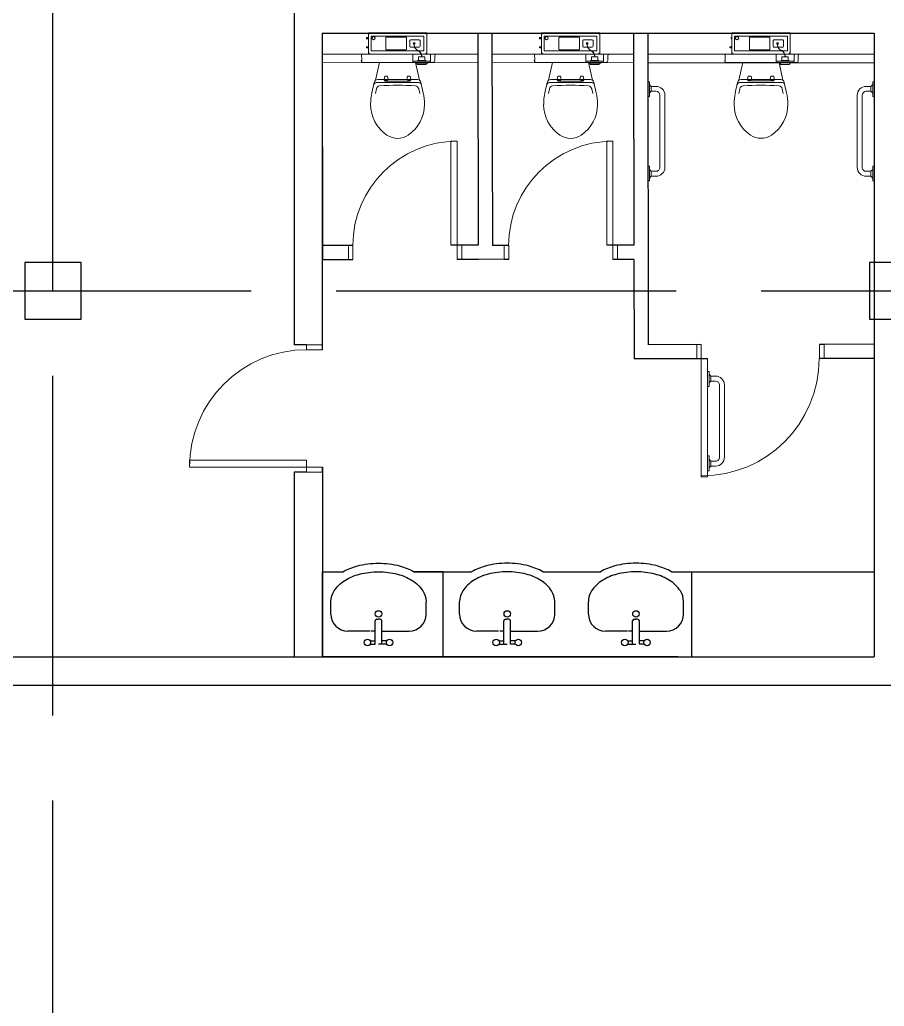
# Model space of a CAD drawing. Header units: millimetres. Extents: x -1544140 to 7445918, y -1294905 to 2019878.
# Drawn here: x 135163 to 141268, y 191454 to 198423 of the extents above; entities that cross this region are included whole.
import ezdxf

# ---------------------------------------------------------------- set-up
doc = ezdxf.new("R2010")
doc.units = ezdxf.units.MM
doc.header["$MEASUREMENT"] = 0
doc.linetypes.add('ACAD_ISO02W100', pattern=[15, 12, -3])
doc.layers.add('JA_Building Outline', color=7, linetype='Continuous', lineweight=5)
doc.layers.add('SANTEH', color=7, linetype='Continuous')

msp = doc.modelspace()

# ---------------------------------------------------------------- linework, layer by layer
at = {"color": 9, "linetype": 'ACAD_ISO02W100', "ltscale": 200, "true_color": 0xc4c4c5}
for p, q in [((135397.9, 184507.1), (135397.7, 265707.1)), ((74398.1, 196507.1), (183397.7, 196507.1))]:
    msp.add_line(p, q, dxfattribs=at)
for p, q in [((137101.6, 198527), (137101.6, 196127.3)), ((137297.7, 198327), (141197.7, 198327)), ((137298.4, 198327), (137298.4, 196127.3)), ((141197.7, 198326.8), (141197.7, 193923.5)), ((137189, 196127.3), (137101.6, 196127.3)), ((137301.6, 195263), (137301.6, 193923.5)), ((137189, 195227), (137101.6, 195227)), ((137101.6, 195227), (137101.6, 193923.5)), ((138151, 194523.5), (138151, 193923.5)), ((125788.2, 193923.5), (141197.7, 193923.5)), ((125347.5, 193723.5), (158257, 193723.5))]:
    msp.add_line(p, q)
at = {"color": 152, "true_color": 0x2776bb}
msp.add_line((137297.7, 198327.1), (137301.6, 196727.1), dxfattribs=at)
at = {"color": 165, "true_color": 0x5e67af}
for p, q in [((137298.4, 198327), (137297.7, 198327)), ((138397.7, 198329.9), (138400.1, 196829.7)), ((138497.6, 198329.8), (138501.3, 196827.3)), ((139497.7, 198329.9), (139500.1, 196829.6)), ((139597.7, 198330), (139601.4, 196127.3)), ((140194.7, 198330), (140600.7, 198330)), ((137516.1, 196827.6), (137301.3, 196827.1)), ((138400.2, 196829.7), (138208.3, 196829.3)), ((138616.1, 196827.6), (138501.3, 196827.3)), ((139500.2, 196829.6), (139308.3, 196829.3)), ((137516.1, 196727.6), (137301.6, 196727.1)), ((138400.3, 196729.8), (138252.1, 196729.4)), ((138616.1, 196730.4), (138401.6, 196729.8)), ((139500.3, 196729.8), (139352.1, 196729.4)), ((139500.2, 196729.8), (139501.4, 196027.1)), ((139975.7, 196127.9), (139601.4, 196127.3)), ((141197.7, 196130), (140811.7, 196129.4)), ((140019.5, 196028), (139501.5, 196027.1)), ((141197.7, 196029.9), (140808.4, 196029.2)), ((138151, 194523.5), (137947.9, 194523.5)), ((139909.4, 193923.5), (139909.4, 194523.5)), ((139909.4, 194523.5), (141197.7, 194523.5))]:
    msp.add_line(p, q, dxfattribs=at)
at = {"color": 18, "true_color": 0x000000}
for p, q in [((137301.6, 196091.3), (137301.6, 196127)), ((137301.6, 195227), (137301.6, 195263))]:
    msp.add_line(p, q, dxfattribs=at)
for points in [[(135197.9, 196307.1), (135597.9, 196307.1), (135597.9, 196707.1), (135197.9, 196707.1)], [(141163.4, 196307.1), (141563.4, 196307.1), (141563.4, 196707.1), (141163.4, 196707.1)]]:
    msp.add_lwpolyline(points, close=True)
at = {"layer": 'JA_Building Outline', "color": 165, "linetype": 'Continuous', "lineweight": 20, "true_color": 0x5e67af}
for p, q in [((137625.4, 198326.8), (137625.4, 198182.8)), ((137628.4, 198329.8), (137871.9, 198329.8)), ((137871.9, 198329.8), (138034.4, 198329.8)), ((138037.4, 198326.8), (138037.4, 198182.8)), ((138847.1, 198326.8), (138847.1, 198182.8)), ((138850.1, 198329.8), (139093.6, 198329.8)), ((139093.6, 198329.8), (139256.1, 198329.8)), ((139259.1, 198326.8), (139259.1, 198182.8)), ((140191.7, 198327), (140191.7, 198183)), ((140194.7, 198330), (140438.2, 198330)), ((140438.2, 198330), (140600.7, 198330)), ((140603.7, 198327), (140603.7, 198183)), ((137645.2, 198205.5), (137645.2, 198304.2)), ((137694.9, 198307.2), (137648.2, 198307.2)), ((137771.9, 198307.2), (137694.9, 198307.2)), ((137749, 198213.5), (137749, 198296.2)), ((137890.8, 198299.2), (137752, 198299.2)), ((137790.9, 198307.2), (137771.9, 198307.2)), ((137943.9, 198307.2), (137790.9, 198307.2)), ((137893.8, 198213.5), (137893.8, 198296.2)), ((137916.9, 198274.8), (137916.9, 198234.8)), ((137943.9, 198280.3), (137922.4, 198280.3)), ((138014.7, 198307.2), (137943.9, 198307.2)), ((137984.4, 198280.3), (137943.9, 198280.3)), ((137989.9, 198274.8), (137989.9, 198234.8)), ((138017.7, 198205.5), (138017.7, 198304.2)), ((138866.9, 198205.4), (138866.9, 198304.1)), ((138916.6, 198307.1), (138869.9, 198307.1)), ((138993.6, 198307.1), (138916.6, 198307.1)), ((138970.8, 198213.4), (138970.8, 198296.1)), ((139112.5, 198299.1), (138973.8, 198299.1)), ((139012.6, 198307.1), (138993.6, 198307.1)), ((139165.6, 198307.1), (139012.6, 198307.1)), ((139115.5, 198213.4), (139115.5, 198296.1)), ((139138.6, 198274.8), (139138.6, 198234.8)), ((139165.6, 198280.3), (139144.1, 198280.3)), ((139236.4, 198307.1), (139165.6, 198307.1)), ((139206.1, 198280.3), (139165.6, 198280.3)), ((139211.7, 198274.8), (139211.7, 198234.8)), ((139239.4, 198205.4), (139239.4, 198304.1)), ((140211.4, 198205.7), (140211.4, 198304.4)), ((140261.2, 198307.4), (140214.4, 198307.4)), ((140338.2, 198307.4), (140261.2, 198307.4)), ((140315.3, 198213.7), (140315.3, 198296.4)), ((140457, 198299.4), (140318.3, 198299.4)), ((140357.2, 198307.4), (140338.2, 198307.4)), ((140510.2, 198307.4), (140357.2, 198307.4)), ((140460, 198213.7), (140460, 198296.4)), ((140483.2, 198275), (140483.2, 198235)), ((140510.2, 198280.5), (140488.7, 198280.5)), ((140580.9, 198307.4), (140510.2, 198307.4)), ((140550.7, 198280.5), (140510.2, 198280.5)), ((140556.2, 198275), (140556.2, 198235)), ((140583.9, 198205.7), (140583.9, 198304.4)), ((137694.9, 198202.5), (137648.2, 198202.5)), ((137871.9, 198202.5), (137694.9, 198202.5)), ((137890.8, 198210.5), (137752, 198210.5)), ((137890.9, 198202.5), (137871.9, 198202.5)), ((137943.9, 198202.5), (137890.9, 198202.5)), ((137943.9, 198229.3), (137922.4, 198229.3)), ((137984.4, 198229.3), (137943.9, 198229.3)), ((138014.7, 198202.5), (137943.9, 198202.5)), ((138916.6, 198202.4), (138869.9, 198202.4)), ((139093.6, 198202.4), (138916.6, 198202.4)), ((139112.5, 198210.4), (138973.8, 198210.4)), ((139112.6, 198202.4), (139093.6, 198202.4)), ((139165.6, 198202.4), (139112.6, 198202.4)), ((139165.6, 198229.3), (139144.1, 198229.3)), ((139206.1, 198229.3), (139165.6, 198229.3)), ((139236.4, 198202.4), (139165.6, 198202.4)), ((140261.2, 198202.7), (140214.4, 198202.7)), ((140438.2, 198202.7), (140261.2, 198202.7)), ((140457, 198210.7), (140318.3, 198210.7)), ((140457.2, 198202.7), (140438.2, 198202.7)), ((140510.2, 198202.7), (140457.2, 198202.7)), ((140510.2, 198229.5), (140488.7, 198229.5)), ((140550.7, 198229.5), (140510.2, 198229.5)), ((140580.9, 198202.7), (140510.2, 198202.7)), ((137790.9, 198179.8), (137628.4, 198179.8)), ((137790.9, 198179.8), (138034.4, 198179.8)), ((137939.3, 198129.8, 0), (137938.9, 198119.8, 0)), ((138001.4, 198129.8, 0), (137939.3, 198129.8, 0)), ((137972.9, 198129.8, 0), (137972.9, 198132.3, 0)), ((137974.9, 198134.3, 0), (137988.4, 198134.3, 0)), ((137979, 198159.5, 0), (137979, 198134.8, 0)), ((137979, 198159.5, 0), (138001.4, 198159.5, 0)), ((137979, 198134.8, 0), (138001.4, 198134.8, 0)), ((138001.4, 198134.3, 0), (137986.5, 198134.3, 0)), ((137999.5, 198161.4, 0), (137999.1, 198160.5, 0)), ((137999.1, 198160.5, 0), (137999.1, 198159.5, 0)), ((137999.9, 198168.2, 0), (137999.5, 198165.9, 0)), ((137999.5, 198165.9, 0), (137999.5, 198161.4, 0)), ((137999.5, 198161.4, 0), (137999.5, 198161.4, 0)), ((138023.8, 198159.5, 0), (138001.4, 198159.5, 0)), ((138001.4, 198134.8, 0), (138023.8, 198134.8, 0)), ((138001.4, 198134.3, 0), (138016.4, 198134.3, 0)), ((138063.6, 198129.8, 0), (138001.4, 198129.8, 0)), ((138002.9, 198168.2, 0), (138003.3, 198165.9, 0)), ((138003.3, 198165.9, 0), (138003.3, 198161.4, 0)), ((138003.3, 198161.4, 0), (138003.4, 198161.4, 0)), ((138003.4, 198161.4, 0), (138003.8, 198160.5, 0)), ((138003.8, 198160.5, 0), (138003.8, 198159.5, 0)), ((138027.9, 198134.3, 0), (138014.4, 198134.3, 0)), ((138023.8, 198159.5, 0), (138023.8, 198134.8, 0)), ((138029.9, 198129.8, 0), (138029.9, 198132.3, 0)), ((138063.6, 198129.8, 0), (138063.9, 198119.8, 0)), ((139012.6, 198179.8), (138850.1, 198179.8)), ((139012.6, 198179.8), (139256.1, 198179.8)), ((139161, 198129.8, 0), (139160.7, 198119.8, 0)), ((139223.2, 198129.8, 0), (139161, 198129.8, 0)), ((139194.7, 198129.8, 0), (139194.7, 198132.3, 0)), ((139196.7, 198134.3, 0), (139210.2, 198134.3, 0)), ((139200.7, 198159.5, 0), (139200.7, 198134.8, 0)), ((139200.7, 198159.5, 0), (139223.2, 198159.5, 0)), ((139200.7, 198134.8, 0), (139223.2, 198134.8, 0)), ((139223.2, 198134.3, 0), (139208.2, 198134.3, 0)), ((139221.2, 198161.3, 0), (139220.8, 198160.4, 0)), ((139220.8, 198160.4, 0), (139220.8, 198159.5, 0)), ((139221.3, 198161.3, 0), (139221.2, 198161.3, 0)), ((139221.7, 198168.1, 0), (139221.3, 198165.8, 0)), ((139221.3, 198165.8, 0), (139221.3, 198161.3, 0)), ((139245.6, 198159.5, 0), (139223.2, 198159.5, 0)), ((139223.2, 198134.8, 0), (139245.6, 198134.8, 0)), ((139223.2, 198134.3, 0), (139238.1, 198134.3, 0)), ((139285.3, 198129.8, 0), (139223.2, 198129.8, 0)), ((139224.6, 198168.1, 0), (139225.1, 198165.8, 0)), ((139225.1, 198165.8, 0), (139225.1, 198161.3, 0)), ((139225.1, 198161.3, 0), (139225.1, 198161.3, 0)), ((139225.1, 198161.3, 0), (139225.5, 198160.4, 0)), ((139225.5, 198160.4, 0), (139225.5, 198159.5, 0)), ((139249.7, 198134.3, 0), (139236.2, 198134.3, 0)), ((139245.6, 198159.5, 0), (139245.6, 198134.8, 0)), ((139251.7, 198129.8, 0), (139251.7, 198132.3, 0)), ((139285.3, 198129.8, 0), (139285.7, 198119.8, 0)), ((140357.2, 198180), (140194.7, 198180)), ((140357.2, 198180), (140600.7, 198180)), ((140505.5, 198130, 0), (140505.2, 198120, 0)), ((140567.7, 198130, 0), (140505.5, 198130, 0)), ((140539.2, 198130, 0), (140539.2, 198132.5, 0)), ((140541.2, 198134.5, 0), (140554.7, 198134.5, 0)), ((140545.3, 198159.7, 0), (140545.3, 198135, 0)), ((140545.3, 198159.7, 0), (140567.7, 198159.7, 0)), ((140545.3, 198135, 0), (140567.7, 198135, 0)), ((140567.7, 198134.5, 0), (140552.7, 198134.5, 0)), ((140565.8, 198161.6, 0), (140565.3, 198160.7, 0)), ((140565.3, 198160.7, 0), (140565.3, 198159.7, 0)), ((140566.2, 198168.4, 0), (140565.8, 198166.1, 0)), ((140565.8, 198166.1, 0), (140565.8, 198161.6, 0)), ((140565.8, 198161.6, 0), (140565.8, 198161.6, 0)), ((140590.1, 198159.7, 0), (140567.7, 198159.7, 0)), ((140567.7, 198135, 0), (140590.1, 198135, 0)), ((140567.7, 198134.5, 0), (140582.7, 198134.5, 0)), ((140629.8, 198130, 0), (140567.7, 198130, 0)), ((140569.2, 198168.4, 0), (140569.6, 198166.1, 0)), ((140569.6, 198166.1, 0), (140569.6, 198161.6, 0)), ((140569.6, 198161.6, 0), (140569.6, 198161.6, 0)), ((140569.6, 198161.6, 0), (140570.1, 198160.7, 0)), ((140570.1, 198160.7, 0), (140570.1, 198159.7, 0)), ((140594.2, 198134.5, 0), (140580.7, 198134.5, 0)), ((140590.1, 198159.7, 0), (140590.1, 198135, 0)), ((140596.2, 198130, 0), (140596.2, 198132.5, 0)), ((140629.8, 198130, 0), (140630.2, 198120, 0))]:
    msp.add_line(p, q, dxfattribs=at)
at = {"layer": 'JA_Building Outline', "color": 165, "lineweight": 20, "true_color": 0x5e67af}
for p, q in [((137611.9, 198294.8), (137611.9, 198290.8)), ((137612.4, 198296.8), (137612.4, 198295.3)), ((137612.4, 198288.8), (137612.4, 198290.3)), ((137616.9, 198294.8), (137616.9, 198290.8)), ((137619.9, 198297.3), (137619.9, 198295.3)), ((137619.9, 198288.3), (137619.9, 198290.3)), ((137624.9, 198299.3), (137624.9, 198292.8)), ((137624.9, 198286.3), (137624.9, 198292.8)), ((138833.6, 198294.8), (138833.6, 198290.8)), ((138834.1, 198296.8), (138834.1, 198295.3)), ((138834.1, 198288.8), (138834.1, 198290.3)), ((138838.6, 198294.8), (138838.6, 198290.8)), ((138841.6, 198297.3), (138841.6, 198295.3)), ((138841.6, 198288.3), (138841.6, 198290.3)), ((138846.6, 198299.3), (138846.6, 198292.8)), ((138846.6, 198286.3), (138846.6, 198292.8)), ((140186.2, 198297.5), (140186.2, 198295.5)), ((140186.2, 198288.5), (140186.2, 198290.5)), ((140191.2, 198299.5), (140191.2, 198293)), ((140191.2, 198286.5), (140191.2, 198293)), ((137611.9, 198229.8), (137611.9, 198225.8)), ((137612.4, 198231.8), (137612.4, 198230.3)), ((137612.4, 198223.8), (137612.4, 198225.3)), ((137616.9, 198229.8), (137616.9, 198225.8)), ((137619.9, 198232.3), (137619.9, 198230.3)), ((137619.9, 198223.3), (137619.9, 198225.3)), ((137624.9, 198234.3), (137624.9, 198227.8)), ((137624.9, 198221.3), (137624.9, 198227.8)), ((138833.6, 198229.8), (138833.6, 198225.8)), ((138834.1, 198231.8), (138834.1, 198230.3)), ((138834.1, 198223.8), (138834.1, 198225.3)), ((138838.6, 198229.8), (138838.6, 198225.8)), ((138841.6, 198232.3), (138841.6, 198230.3)), ((138841.6, 198223.3), (138841.6, 198225.3)), ((138846.6, 198234.3), (138846.6, 198227.8)), ((138846.6, 198221.3), (138846.6, 198227.8)), ((140178.2, 198230.1), (140178.2, 198226.1)), ((140178.7, 198232.1), (140178.7, 198230.6)), ((140178.7, 198224.1), (140178.7, 198225.6)), ((140183.2, 198230.1), (140183.2, 198226.1)), ((140186.2, 198232.6), (140186.2, 198230.6)), ((140186.2, 198223.6), (140186.2, 198225.6)), ((140191.2, 198234.6), (140191.2, 198228.1)), ((140191.2, 198221.6), (140191.2, 198228.1)), ((137298, 198179), (138397.8, 198179.8)), ((137298.2, 198119), (138397.8, 198119.8, 0)), ((137575.2, 198131.6, 0), (137576.1, 198134, 0)), ((137575.7, 198128.6, 0), (137575.2, 198131.6, 0)), ((137578.4, 198124.7, 0), (137575.7, 198128.6, 0)), ((137576.1, 198134, 0), (137577.5, 198135.9, 0)), ((137577.5, 198135.9, 0), (137578.5, 198137.6, 0)), ((137577.6, 198174.4), (137577.9, 198176.1)), ((137578, 198140.8, 0), (137577.6, 198174.4)), ((137577.9, 198176.1), (137579.8, 198177.9)), ((137578.6, 198139.2, 0), (137578, 198140.8, 0)), ((137584.3, 198119.8, 0), (137578.4, 198124.7, 0)), ((137578.5, 198137.6, 0), (137578.6, 198139.2, 0)), ((137579.8, 198177.9), (137583.8, 198179.8)), ((138096.8, 198179.8), (137583.8, 198179.8)), ((138085.7, 198119.8, 0), (137584.3, 198119.8, 0)), ((137703.2, 198119.8, 0), (137675.5, 197994.7, 0)), ((137680.8, 198119.8, 0), (137981.4, 198119.8, 0)), ((137703.2, 198119.8, 0), (137958.9, 198119.8, 0)), ((137986.6, 197994.7, 0), (137958.9, 198119.8, 0)), ((138043.4, 198116.8, 0), (137959.4, 198116.8, 0)), ((137968.9, 198109.8, 0), (137968.9, 198116.8, 0)), ((138033.9, 198109.8, 0), (138033.9, 198116.8, 0)), ((138085.7, 198119.8, 0), (138090.6, 198125.1, 0)), ((138090.6, 198125.1, 0), (138092.8, 198130.1, 0)), ((138092.8, 198130.1, 0), (138093.3, 198134.8, 0)), ((138093.3, 198134.8, 0), (138093.4, 198139.3, 0)), ((138093.4, 198139.3, 0), (138094.2, 198161.9)), ((138094.2, 198161.9), (138096.8, 198179.8)), ((138497.9, 198179.3), (139497.8, 198179.8)), ((138498.1, 198119.3), (139497.8, 198119.8, 0)), ((138796.9, 198131.6, 0), (138797.8, 198134, 0)), ((138797.4, 198128.5, 0), (138796.9, 198131.6, 0)), ((138800.2, 198124.7, 0), (138797.4, 198128.5, 0)), ((138797.8, 198134, 0), (138799.2, 198135.9, 0)), ((138799.2, 198135.9, 0), (138800.3, 198137.6, 0)), ((138799.3, 198174.4), (138799.7, 198176.1)), ((138799.8, 198140.8, 0), (138799.3, 198174.4)), ((138799.7, 198176.1), (138801.5, 198177.8)), ((138800.3, 198139.2, 0), (138799.8, 198140.8, 0)), ((138806.1, 198119.8, 0), (138800.2, 198124.7, 0)), ((138800.3, 198137.6, 0), (138800.3, 198139.2, 0)), ((138801.5, 198177.8), (138805.6, 198179.8)), ((139318.6, 198179.8), (138805.6, 198179.8)), ((139307.5, 198119.8, 0), (138806.1, 198119.8, 0)), ((138925, 198119.8, 0), (138897.2, 197994.6, 0)), ((138902.5, 198119.8, 0), (139203.1, 198119.8, 0)), ((138925, 198119.8, 0), (139180.6, 198119.8, 0)), ((139208.4, 197994.6, 0), (139180.6, 198119.8, 0)), ((139265.2, 198116.8, 0), (139181.2, 198116.8, 0)), ((139190.7, 198109.8, 0), (139190.7, 198116.8, 0)), ((139255.7, 198109.8, 0), (139255.7, 198116.8, 0)), ((139307.5, 198119.8, 0), (139312.4, 198125.1, 0)), ((139312.4, 198125.1, 0), (139314.5, 198130, 0)), ((139314.5, 198130, 0), (139315, 198134.7, 0)), ((139315, 198134.7, 0), (139315.1, 198139.2, 0)), ((139315.1, 198139.2, 0), (139315.9, 198161.9)), ((139315.9, 198161.9), (139318.6, 198179.8)), ((139598, 198179.6), (141197.7, 198180)), ((139598.2, 198117.1), (141197.7, 198117.1)), ((140141.5, 198131.8, 0), (140142.4, 198134.2, 0)), ((140141.9, 198128.8, 0), (140141.5, 198131.8, 0)), ((140144.7, 198124.9, 0), (140141.9, 198128.8, 0)), ((140142.4, 198134.2, 0), (140143.8, 198136.1, 0)), ((140143.8, 198174.6), (140144.2, 198176.3)), ((140144.3, 198141, 0), (140143.8, 198174.6)), ((140143.8, 198136.1, 0), (140144.8, 198137.8, 0)), ((140144.2, 198176.3), (140146.1, 198178.1)), ((140144.8, 198139.4, 0), (140144.3, 198141, 0)), ((140150.6, 198120, 0), (140144.7, 198124.9, 0)), ((140144.8, 198137.8, 0), (140144.8, 198139.4, 0)), ((140146.1, 198178.1), (140150.1, 198180)), ((140663.1, 198180), (140150.1, 198180)), ((140652, 198120, 0), (140150.6, 198120, 0)), ((140269.5, 198120, 0), (140241.8, 197994.9, 0)), ((140247, 198120, 0), (140547.6, 198120, 0)), ((140269.5, 198120, 0), (140525.2, 198120, 0)), ((140552.9, 197994.9, 0), (140525.2, 198120, 0)), ((140609.7, 198117, 0), (140525.7, 198117, 0)), ((140535.2, 198110, 0), (140535.2, 198117, 0)), ((140600.2, 198110, 0), (140600.2, 198117, 0)), ((140652, 198120, 0), (140656.9, 198125.3, 0)), ((140656.9, 198125.3, 0), (140659, 198130.3, 0)), ((140659, 198130.3, 0), (140659.6, 198135, 0)), ((140659.6, 198135, 0), (140659.7, 198139.5, 0)), ((140659.7, 198139.5, 0), (140660.5, 198162.1)), ((140660.5, 198162.1), (140663.1, 198180)), ((138030.9, 198106.8, 0), (137971.9, 198106.8, 0)), ((139252.7, 198106.8, 0), (139193.7, 198106.8, 0)), ((140597.2, 198107, 0), (140538.2, 198107, 0)), ((137666.3, 197980.2, 0), (137650.1, 197907.1, 0)), ((137686.3, 197979.8, 0), (137975.9, 197979.8, 0)), ((137690.7, 197999.8, 0), (137734.1, 197999.8, 0)), ((137734.1, 197999.8, 0), (137928.1, 197999.8, 0)), ((137741.1, 198024.8, 0), (137736.6, 197999.8, 0)), ((137761.1, 198024.8, 0), (137741.1, 198024.8, 0)), ((137743.1, 197999.8, 0), (137743.1, 197993.8, 0)), ((137743.1, 197993.8, 0), (137759.1, 197993.8, 0)), ((137744.1, 197989.8, 0), (137918.1, 197989.8, 0)), ((137759.1, 197993.8, 0), (137759.1, 197999.8, 0)), ((137765.5, 197999.8, 0), (137761.1, 198024.8, 0)), ((137896.6, 197999.8, 0), (137901.1, 198024.8, 0)), ((137901.1, 198024.8, 0), (137921.1, 198024.8, 0)), ((137903.1, 197993.8, 0), (137903.1, 197999.8, 0)), ((137919.1, 197993.8, 0), (137903.1, 197993.8, 0)), ((137919.1, 197999.8, 0), (137919.1, 197993.8, 0)), ((137921.1, 198024.8, 0), (137925.5, 197999.8, 0)), ((137928.1, 197999.8, 0), (137971.4, 197999.8, 0)), ((138012, 197907.1, 0), (137995.8, 197980.2, 0)), ((138888, 197980.2, 0), (138871.8, 197907, 0)), ((138908, 197979.8, 0), (139197.6, 197979.8, 0)), ((138912.4, 197999.8, 0), (138955.8, 197999.8, 0)), ((138955.8, 197999.8, 0), (139149.8, 197999.8, 0)), ((138962.8, 198024.8, 0), (138958.4, 197999.8, 0)), ((138982.8, 198024.8, 0), (138962.8, 198024.8, 0)), ((138964.8, 197999.8, 0), (138964.8, 197993.8, 0)), ((138964.8, 197993.8, 0), (138980.8, 197993.8, 0)), ((138965.8, 197989.8, 0), (139139.8, 197989.8, 0)), ((138980.8, 197993.8, 0), (138980.8, 197999.8, 0)), ((138987.2, 197999.8, 0), (138982.8, 198024.8, 0)), ((139118.4, 197999.8, 0), (139122.8, 198024.8, 0)), ((139122.8, 198024.8, 0), (139142.8, 198024.8, 0)), ((139124.8, 197993.8, 0), (139124.8, 197999.8, 0)), ((139140.8, 197993.8, 0), (139124.8, 197993.8, 0)), ((139140.8, 197999.8, 0), (139140.8, 197993.8, 0)), ((139142.8, 198024.8, 0), (139147.2, 197999.8, 0)), ((139149.8, 197999.8, 0), (139193.2, 197999.8, 0)), ((139233.8, 197907, 0), (139217.6, 197980.2, 0)), ((140232.6, 197980.4, 0), (140216.3, 197907.3, 0)), ((140252.5, 197980, 0), (140542.1, 197980, 0)), ((140257, 198000, 0), (140300.3, 198000, 0)), ((140300.3, 198000, 0), (140494.3, 198000, 0)), ((140307.3, 198025, 0), (140302.9, 198000, 0)), ((140327.3, 198025, 0), (140307.3, 198025, 0)), ((140309.3, 198000, 0), (140309.3, 197994, 0)), ((140309.3, 197994, 0), (140325.3, 197994, 0)), ((140310.3, 197990, 0), (140484.3, 197990, 0)), ((140325.3, 197994, 0), (140325.3, 198000, 0)), ((140331.7, 198000, 0), (140327.3, 198025, 0)), ((140462.9, 198000, 0), (140467.3, 198025, 0)), ((140467.3, 198025, 0), (140487.3, 198025, 0)), ((140469.3, 197994, 0), (140469.3, 198000, 0)), ((140485.3, 197994, 0), (140469.3, 197994, 0)), ((140485.3, 198000, 0), (140485.3, 197994, 0)), ((140487.3, 198025, 0), (140491.7, 198000, 0)), ((140494.3, 198000, 0), (140537.7, 198000, 0)), ((140578.3, 197907.3, 0), (140562.1, 197980.4, 0)), ((137674.6, 197902.4, 0), (137681.9, 197935.2, 0)), ((137980.2, 197935.2, 0), (137987.5, 197902.4, 0)), ((138896.4, 197902.3, 0), (138903.7, 197935.2, 0)), ((139201.9, 197935.2, 0), (139209.2, 197902.3, 0)), ((140240.9, 197902.6, 0), (140248.2, 197935.4, 0)), ((140546.5, 197935.4, 0), (140553.8, 197902.6, 0))]:
    msp.add_line(p, q, dxfattribs=at)
at = {"layer": 'JA_Building Outline', "color": 165, "lineweight": 20, "ltscale": 2, "true_color": 0x5e67af}
for p, q in [((137612.4, 198296.8), (137619.9, 198296.8)), ((137612.4, 198295.3), (137623.9, 198295.3)), ((137612.4, 198290.3), (137623.9, 198290.3)), ((137612.4, 198290.3), (137616.4, 198290.3)), ((137612.4, 198288.8), (137619.9, 198288.8)), ((137624.9, 198299.3), (137619.9, 198297.3)), ((137624.9, 198286.3), (137619.9, 198288.3)), ((137624.9, 198299.3), (137625.4, 198299.3)), ((137624.9, 198286.3), (137625.4, 198286.3)), ((138834.1, 198296.8), (138841.6, 198296.8)), ((138834.1, 198295.3), (138845.6, 198295.3)), ((138834.1, 198290.3), (138845.6, 198290.3)), ((138834.1, 198290.3), (138838.1, 198290.3)), ((138834.1, 198288.8), (138841.6, 198288.8)), ((138846.6, 198299.3), (138841.6, 198297.3)), ((138846.6, 198286.3), (138841.6, 198288.3)), ((138846.6, 198299.3), (138847.1, 198299.3)), ((138846.6, 198286.3), (138847.1, 198286.3)), ((140191.2, 198299.5), (140186.2, 198297.5)), ((140191.2, 198286.5), (140186.2, 198288.5)), ((140191.2, 198299.5), (140191.7, 198299.5)), ((140191.2, 198286.5), (140191.7, 198286.5)), ((137612.4, 198231.8), (137619.9, 198231.8)), ((137612.4, 198230.3), (137623.9, 198230.3)), ((137612.4, 198225.3), (137623.9, 198225.3)), ((137612.4, 198225.3), (137616.4, 198225.3)), ((137612.4, 198223.8), (137619.9, 198223.8)), ((137624.9, 198234.3), (137619.9, 198232.3)), ((137624.9, 198221.3), (137619.9, 198223.3)), ((137624.9, 198234.3), (137625.4, 198234.3)), ((137624.9, 198221.3), (137625.4, 198221.3)), ((138834.1, 198231.8), (138841.6, 198231.8)), ((138834.1, 198230.3), (138845.6, 198230.3)), ((138834.1, 198225.3), (138845.6, 198225.3)), ((138834.1, 198225.3), (138838.1, 198225.3)), ((138834.1, 198223.8), (138841.6, 198223.8)), ((138846.6, 198234.3), (138841.6, 198232.3)), ((138846.6, 198221.3), (138841.6, 198223.3)), ((138846.6, 198234.3), (138847.1, 198234.3)), ((138846.6, 198221.3), (138847.1, 198221.3)), ((140178.7, 198232.1), (140186.2, 198232.1)), ((140178.7, 198230.6), (140190.2, 198230.6)), ((140178.7, 198225.6), (140190.2, 198225.6)), ((140178.7, 198225.6), (140182.7, 198225.6)), ((140178.7, 198224.1), (140186.2, 198224.1)), ((140191.2, 198234.6), (140186.2, 198232.6)), ((140191.2, 198221.6), (140186.2, 198223.6)), ((140191.2, 198234.6), (140191.7, 198234.6)), ((140191.2, 198221.6), (140191.7, 198221.6)), ((137938.4, 198179.8), (137938.4, 198119.8)), ((138002.9, 198168.2, 0), (137999.9, 198168.2, 0)), ((138064.4, 198179.8), (138064.4, 198119.8)), ((139160.1, 198179.8), (139160.1, 198119.8)), ((139224.6, 198168.1, 0), (139221.7, 198168.1, 0)), ((139286.2, 198179.8), (139286.2, 198119.8)), ((140504.7, 198180), (140504.7, 198120)), ((140569.2, 198168.4, 0), (140566.2, 198168.4, 0)), ((140630.7, 198180), (140630.7, 198120))]:
    msp.add_line(p, q, dxfattribs=at)
at = {"layer": 'JA_Building Outline', "color": 165, "lineweight": 0, "true_color": 0x5e67af}
for p, q in [((137484.1, 196729.5), (137484.1, 196829.5)), ((137484.1, 196829.5), (137516.1, 196829.5)), ((137516.1, 196829.5), (137516.1, 196729.5)), ((138252.1, 196729.5), (138252.1, 196829.5)), ((138252.1, 196829.5), (138284.1, 196829.5)), ((138284.1, 196829.5), (138284.1, 196729.5)), ((138584.1, 196729.4), (138584.1, 196829.4)), ((138584.1, 196829.4), (138616.1, 196829.4)), ((138616.1, 196829.4), (138616.1, 196729.4)), ((139352.1, 196729.4), (139352.1, 196829.4)), ((139352.1, 196829.4), (139384.1, 196829.4)), ((139384.1, 196829.4), (139384.1, 196729.4)), ((137516.1, 196729.5), (137484.1, 196729.5)), ((138284.1, 196729.5), (138252.1, 196729.5)), ((138616.1, 196729.4), (138584.1, 196729.4)), ((139384.1, 196729.4), (139352.1, 196729.4)), ((139943.7, 196129.4), (139975.7, 196129.4)), ((139943.7, 196029.4), (139943.7, 196129.4)), ((139975.7, 196129.4), (139975.7, 196029.4)), ((140811.7, 196129.4), (140843.7, 196129.4)), ((140811.7, 196029.4), (140811.7, 196129.4)), ((140843.7, 196129.4), (140843.7, 196029.4)), ((139975.7, 196029.4), (139943.7, 196029.4)), ((140843.7, 196029.4), (140811.7, 196029.4))]:
    msp.add_line(p, q, dxfattribs=at)
at = {"layer": 'JA_Building Outline', "color": 165, "lineweight": 5, "true_color": 0x5e67af}
for p, q in [((137516.1, 196829.5), (137516.1, 196729.5)), ((138252.1, 196829.5), (138252.1, 196729.5)), ((138616.1, 196829.4), (138616.1, 196729.4)), ((139352.1, 196829.4), (139352.1, 196729.4)), ((139975.7, 196029.4), (139975.7, 196129.4)), ((140811.7, 196029.4), (140811.7, 196129.4))]:
    msp.add_line(p, q, dxfattribs=at)
at = {"layer": 'JA_Building Outline', "color": 18, "lineweight": 0, "true_color": 0x000000}
for p, q in [((137301.6, 196127.3), (137189, 196127.3)), ((137189, 196127.3), (137189, 196091.3)), ((137189, 196091.3), (137301.6, 196091.3)), ((137301.6, 196091.3), (137301.6, 196127.3)), ((137301.6, 195263), (137189, 195263)), ((137189, 195263), (137189, 195227)), ((137301.6, 195227), (137301.6, 195263)), ((137189, 195227), (137301.6, 195227))]:
    msp.add_line(p, q, dxfattribs=at)
at = {"layer": 'JA_Building Outline', "color": 18, "lineweight": 5, "true_color": 0x000000}
for p, q in [((137189, 196091.3), (137301.6, 196091.3)), ((137189, 195263), (137301.6, 195263))]:
    msp.add_line(p, q, dxfattribs=at)
at = {"layer": 'JA_Building Outline', "color": 165, "linetype": 'Continuous', "lineweight": 20, "true_color": 0x5e67af}
for points in [[(139598.5, 197879.7), (139609.7, 197879.7), (139609.7, 197984.7), (139598.5, 197984.7), (139598.5, 197879.7)], [(141197.7, 197879.7), (141186.5, 197879.7), (141186.5, 197984.7), (141197.7, 197984.7), (141197.7, 197879.7)], [(139609.7, 197965.2), (139622.9, 197952), (139622.9, 197917), (139609.7, 197903.8)], [(141186.5, 197965.2), (141173.3, 197952), (141173.3, 197917), (141186.5, 197903.8)], [(139598.5, 197389.3), (139609.7, 197389.3), (139609.7, 197284.3), (139598.5, 197284.3), (139598.5, 197389.3)], [(139609.7, 197303.8), (139622.9, 197317), (139622.9, 197352), (139609.7, 197365.2)], [(141186.5, 197303.8), (141173.3, 197317), (141173.3, 197352), (141186.5, 197365.2)], [(141197.7, 197389.3), (141186.5, 197389.3), (141186.5, 197284.3), (141197.7, 197284.3), (141197.7, 197389.3)]]:
    msp.add_lwpolyline(points, dxfattribs=at)
at = {"layer": 'JA_Building Outline', "color": 165, "lineweight": 20, "true_color": 0x5e67af}
for points in [[(139718.6, 197379.5), (139718.6, 197889.5, 0.414214), (139656.1, 197952), (139622.9, 197952), (139622.9, 197917), (139656.1, 197917, -0.414213), (139683.6, 197889.5), (139683.6, 197379.5, -0.414215), (139656.1, 197352), (139622.9, 197352), (139622.9, 197317), (139656.1, 197317, 0.414213)], [(141077.6, 197379.5), (141077.6, 197889.5, -0.414214), (141140.1, 197952), (141173.3, 197952), (141173.3, 197917), (141140.1, 197917, 0.414213), (141112.6, 197889.5), (141112.6, 197379.5, 0.414215), (141140.1, 197352), (141173.3, 197352), (141173.3, 197317), (141140.1, 197317, -0.414213)]]:
    msp.add_lwpolyline(points, format="xyb", close=True, dxfattribs=at)
at = {"layer": 'JA_Building Outline', "color": 165, "lineweight": 5, "true_color": 0x5e67af}
for points in [[(138252.1, 196829.5), (138252.1, 197565.5), (138208.3, 197565.5), (138208.3, 196829.5)], [(139352.1, 196829.4), (139352.1, 197565.4), (139308.3, 197565.4), (139308.3, 196829.4)], [(139975.7, 196029.4), (139975.7, 195193.4), (140019.5, 195193.4), (140019.5, 196029.4)]]:
    msp.add_lwpolyline(points, close=True, dxfattribs=at)
at = {"layer": 'JA_Building Outline', "color": 165, "linetype": 'Continuous', "lineweight": 5, "true_color": 0x5e67af}
for points in [[(140019.5, 195832.7), (140030.7, 195832.7), (140030.7, 195937.7), (140019.5, 195937.7), (140019.5, 195832.7)], [(140030.7, 195918.2), (140043.9, 195905), (140043.9, 195870), (140030.7, 195856.8)], [(140019.5, 195342.2), (140030.7, 195342.2), (140030.7, 195237.2), (140019.5, 195237.2), (140019.5, 195342.2)], [(140030.7, 195256.8), (140043.9, 195270), (140043.9, 195305), (140030.7, 195318.2)]]:
    msp.add_lwpolyline(points, dxfattribs=at)
at = {"layer": 'JA_Building Outline', "color": 165, "lineweight": 5, "true_color": 0x5e67af}
msp.add_lwpolyline([(140139.5, 195332.5), (140139.5, 195842.5, 0.414214), (140077, 195905), (140043.9, 195905), (140043.9, 195870), (140077, 195870, -0.414213), (140104.5, 195842.5), (140104.5, 195332.5, -0.414215), (140077, 195305), (140043.9, 195305), (140043.9, 195270), (140077, 195270, 0.414213)], format="xyb", close=True, dxfattribs=at)
at = {"layer": 'JA_Building Outline', "color": 18, "lineweight": 5, "true_color": 0x000000}
msp.add_lwpolyline([(137189, 195263), (136360.8, 195263), (136360.8, 195312.2), (137189, 195312.2)], close=True, dxfattribs=at)
at = {"layer": 'JA_Building Outline', "color": 165, "linetype": 'Continuous', "lineweight": 20, "true_color": 0x5e67af}
for centre, radius in [((137629.4, 198325.8), 2.5), ((138033.4, 198325.8), 2.5), ((138851.1, 198325.8), 2.5), ((139255.1, 198325.8), 2.5), ((140195.7, 198326), 2.5), ((140599.7, 198326), 2.5), ((137661.9, 198292.8), 12), ((137948.2, 198254.8), 6), ((137948.2, 198254.8), 4.8), ((138883.7, 198292.8), 12), ((139170, 198254.8), 6), ((139170, 198254.8), 4.8), ((140228.2, 198293), 12), ((140514.5, 198255), 6), ((140514.5, 198255), 4.8), ((137629.4, 198183.8), 2.5), ((138033.4, 198183.8), 2.5), ((138851.1, 198183.8), 2.5), ((139255.1, 198183.8), 2.5), ((140195.7, 198184), 2.5), ((140599.7, 198184), 2.5)]:
    msp.add_circle(centre, radius, dxfattribs=at)
at = {"layer": 'JA_Building Outline', "color": 165, "lineweight": 20, "ltscale": 2, "true_color": 0x5e67af}
for centre in [(137661.9, 198292.8), (138883.7, 198292.8), (140228.2, 198293)]:
    msp.add_circle(centre, 10.5, dxfattribs=at)
at = {"layer": 'JA_Building Outline', "color": 165, "linetype": 'Continuous', "lineweight": 20, "true_color": 0x5e67af}
for centre, radius, start, end in [((137628.4, 198326.8), 3, 90, 180), ((138034.4, 198326.8), 3, 0, 90), ((138850.1, 198326.8), 3, 90, 180), ((139256.1, 198326.8), 3, 0, 90), ((140194.7, 198327), 3, 90, 180), ((140600.7, 198327), 3, 0, 90), ((137648.2, 198304.2), 3, 90, 180), ((137752, 198296.2), 3, 90, 180), ((137890.8, 198296.2), 3, 0, 90), ((137922.4, 198274.8), 5.52, 90, 180), ((137984.4, 198274.8), 5.52, 0, 90), ((138014.7, 198304.2), 3, 0, 90), ((138869.9, 198304.1), 3, 90, 180), ((138973.8, 198296.1), 3, 90, 180), ((139112.5, 198296.1), 3, 0, 90), ((139144.1, 198274.8), 5.52, 90, 180), ((139206.1, 198274.8), 5.52, 0, 90), ((139236.4, 198304.1), 3, 0, 90), ((140214.4, 198304.4), 3, 90, 180), ((140318.3, 198296.4), 3, 90, 180), ((140457, 198296.4), 3, 0, 90), ((140488.7, 198275), 5.52, 90, 180), ((140550.7, 198275), 5.52, 0, 90), ((140580.9, 198304.4), 3, 0, 90), ((137628.4, 198182.8), 3, 180, 270), ((137648.2, 198205.5), 3, 180, 270), ((137752, 198213.5), 3, 180, 270), ((137890.8, 198213.5), 3, 270, 0), ((137922.4, 198234.8), 5.52, 180, 270), ((137984.4, 198234.8), 5.52, 270, 0), ((138014.7, 198205.5), 3, 270, 0), ((138034.4, 198182.8), 3, 270, 0), ((138850.1, 198182.8), 3, 180, 270), ((138869.9, 198205.4), 3, 180, 270), ((138973.8, 198213.4), 3, 180, 270), ((139112.5, 198213.4), 3, 270, 0), ((139144.1, 198234.8), 5.52, 180, 270), ((139206.1, 198234.8), 5.52, 270, 0), ((139236.4, 198205.4), 3, 270, 0), ((139256.1, 198182.8), 3, 270, 0), ((140194.7, 198183), 3, 180, 270), ((140214.4, 198205.7), 3, 180, 270), ((140318.3, 198213.7), 3, 180, 270), ((140457, 198213.7), 3, 270, 0), ((140488.7, 198235), 5.52, 180, 270), ((140550.7, 198235), 5.52, 270, 0), ((140580.9, 198205.7), 3, 270, 0), ((140600.7, 198183), 3, 270, 0), ((137974.9, 198132.3, 0), 2, 90.00271, 179.99729), ((137986.5, 198136.3, 0), 2, 228.58962, 270.00201), ((138016.4, 198136.3, 0), 2, 270.00133, 311.40912), ((138027.9, 198132.3, 0), 2, 0.00133, 89.99867), ((139196.7, 198132.3, 0), 2, 90.00271, 179.99729), ((139208.2, 198136.3, 0), 2, 228.58962, 270.00201), ((139238.1, 198136.3, 0), 2, 270.00133, 311.40912), ((139249.7, 198132.3, 0), 2, 0.00133, 89.99867), ((140541.2, 198132.5, 0), 2, 90.00271, 179.99729), ((140552.7, 198136.5, 0), 2, 228.58962, 270.00201), ((140582.7, 198136.5, 0), 2, 270.00133, 311.40912), ((140594.2, 198132.5, 0), 2, 0.00133, 89.99867)]:
    msp.add_arc(centre, radius, start, end, dxfattribs=at)
at = {"layer": 'JA_Building Outline', "color": 165, "lineweight": 20, "true_color": 0x5e67af}
for centre, radius, start, end in [((137612.4, 198294.8), 0.5, 90, 180), ((137612.4, 198290.8), 0.5, 180, 270), ((137616.4, 198294.8), 0.5, 0, 90), ((138834.1, 198294.8), 0.5, 90, 180), ((138834.1, 198290.8), 0.5, 180, 270), ((138838.1, 198294.8), 0.5, 0, 90), ((137612.4, 198229.8), 0.5, 90, 180), ((137612.4, 198225.8), 0.5, 180, 270), ((137616.4, 198229.8), 0.5, 0, 90), ((138834.1, 198229.8), 0.5, 90, 180), ((138834.1, 198225.8), 0.5, 180, 270), ((138838.1, 198229.8), 0.5, 0, 90), ((140178.7, 198230.1), 0.5, 90, 180), ((140178.7, 198226.1), 0.5, 180, 270), ((140182.7, 198230.1), 0.5, 0, 90), ((137959.4, 198119.8, 0), 3, 180, 270), ((138043.4, 198119.8, 0), 3, 270, 0), ((139181.2, 198119.8, 0), 3, 180, 270), ((139265.2, 198119.8, 0), 3, 270, 0), ((140525.7, 198120, 0), 3, 180, 270), ((140609.7, 198120, 0), 3, 270, 0), ((137971.9, 198109.8, 0), 3, 180, 270), ((138030.9, 198109.8, 0), 3, 270, 0), ((139193.7, 198109.8, 0), 3, 180, 270), ((139252.7, 198109.8, 0), 3, 270, 0), ((140538.2, 198110, 0), 3, 180, 270), ((140597.2, 198110, 0), 3, 270, 0), ((137686.3, 197954.8, 0), 25, 89.999, 154.512), ((137690.7, 197974.8, 0), 25, 127.432, 167.503), ((137690.7, 197974.8, 0), 25, 89.998, 127.427), ((137734.1, 197994.8, 0), 5, 0, 90), ((137744.1, 197994.8, 0), 5, 179.999, 270), ((137918.1, 197994.8, 0), 5, 270, 0.001), ((137928.1, 197994.8, 0), 5, 90, 180), ((137971.4, 197974.8, 0), 25, 52.573, 90.002), ((137975.9, 197954.8, 0), 25, 25.488, 90), ((137971.4, 197974.8, 0), 25, 12.497, 52.568), ((138908, 197954.8, 0), 25, 89.999, 154.512), ((138912.4, 197974.8, 0), 25, 127.432, 167.503), ((138912.4, 197974.8, 0), 25, 89.998, 127.427), ((138955.8, 197994.8, 0), 5, 0, 90), ((138965.8, 197994.8, 0), 5, 179.999, 270), ((139139.8, 197994.8, 0), 5, 270, 0.001), ((139149.8, 197994.8, 0), 5, 90, 180), ((139193.2, 197974.8, 0), 25, 52.573, 90.002), ((139197.6, 197954.8, 0), 25, 25.488, 90), ((139193.2, 197974.8, 0), 25, 12.497, 52.568), ((140252.5, 197955, 0), 25, 89.999, 154.512), ((140257, 197975, 0), 25, 127.432, 167.503), ((140257, 197975, 0), 25, 89.998, 127.427), ((140300.3, 197995, 0), 5, 0, 90), ((140310.3, 197995, 0), 5, 179.999, 270), ((140484.3, 197995, 0), 5, 270, 0.001), ((140494.3, 197995, 0), 5, 90, 180), ((140537.7, 197975, 0), 25, 52.573, 90.002), ((140542.1, 197955, 0), 25, 25.488, 90), ((140537.7, 197975, 0), 25, 12.497, 52.568), ((138021.2, 197824.8, 0), 380.1, 167.5, 179.996), ((137706.3, 197929.8, 0), 25, 94.592, 167.5), ((137831.1, 196376.7, 0), 1583.2, 85.408, 94.592), ((137955.8, 197929.8, 0), 25, 12.5, 85.408), ((137640.9, 197824.8, 0), 380.1, 0.004, 12.5), ((139243, 197824.8, 0), 380.1, 167.5, 179.996), ((138928.1, 197929.8, 0), 25, 94.592, 167.5), ((139052.8, 196376.6, 0), 1583.2, 85.408, 94.592), ((139177.5, 197929.8, 0), 25, 12.5, 85.408), ((138862.7, 197824.8, 0), 380.1, 0.004, 12.5), ((140587.5, 197825, 0), 380.1, 167.5, 179.996), ((140272.6, 197930, 0), 25, 94.592, 167.5), ((140397.3, 196376.9, 0), 1583.2, 85.408, 94.592), ((140522.1, 197930, 0), 25, 12.5, 85.408), ((140207.2, 197825, 0), 380.1, 0.004, 12.5), ((137903.2, 197824.8, 0), 262.2, 180, 235.855), ((137758.9, 197824.8, 0), 262.2, 304.145, 0), ((139125, 197824.8, 0), 262.2, 180, 235.855), ((138980.7, 197824.8, 0), 262.2, 304.145, 0), ((140469.5, 197825, 0), 262.2, 180, 235.855), ((140325.2, 197825, 0), 262.2, 304.145, 0), ((137831.1, 197718.4, 0), 133.6, 235.855, 304.145), ((139052.8, 197718.4, 0), 133.6, 235.855, 304.145), ((140397.3, 197718.6, 0), 133.6, 235.855, 304.145)]:
    msp.add_arc(centre, radius, start, end, dxfattribs=at)
at = {"layer": 'JA_Building Outline', "color": 165, "lineweight": 20, "ltscale": 2, "true_color": 0x5e67af}
for centre, radius, start, end in [((137616.4, 198290.8), 0.5, 270, 0), ((137994, 198247.6), 46.4, 170.49418, 233.91693), ((137994.1, 198247.7), 45.8, 170.52688, 233.95054), ((138838.1, 198290.8), 0.5, 270, 0), ((139215.8, 198247.6), 46.4, 170.49418, 233.91693), ((139215.9, 198247.7), 45.8, 170.52688, 233.95054), ((140560.3, 198247.8), 46.4, 170.49418, 233.91693), ((140560.4, 198247.9), 45.8, 170.52688, 233.95054), ((137616.4, 198225.8), 0.5, 270, 0), ((137947, 198159.1), 54.7, 9.57627, 68.83493), ((137947.3, 198159.1), 55.4, 9.63312, 68.97294), ((138838.1, 198225.8), 0.5, 270, 0), ((139168.7, 198159), 54.7, 9.57627, 68.83493), ((139169.1, 198159), 55.4, 9.63312, 68.97294), ((140182.7, 198226.1), 0.5, 270, 0), ((140513.2, 198159.3), 54.7, 9.57627, 68.83493), ((140513.6, 198159.3), 55.4, 9.63312, 68.97294)]:
    msp.add_arc(centre, radius, start, end, dxfattribs=at)
at = {"layer": 'JA_Building Outline', "color": 165, "lineweight": 5, "true_color": 0x5e67af}
for centre, radius, start, end in [((138252.6, 196827.6), 737.1, 90, 180), ((139352.6, 196827.6), 737.1, 90, 180), ((139979.1, 196029.4), 829.2, 270, 0)]:
    msp.add_arc(centre, radius, start, end, dxfattribs=at)
at = {"layer": 'JA_Building Outline', "color": 18, "lineweight": 5, "true_color": 0x000000}
msp.add_arc((137191.1, 195262.4), 829.5, 90, 180, dxfattribs=at)
at = {"layer": 'SANTEH', "color": 152, "true_color": 0x2776bb}
for p, q in [((137301.6, 193923.5), (137301.6, 194523.5)), ((139809.4, 193923.5), (137301.6, 193923.5))]:
    msp.add_line(p, q, dxfattribs=at)
at = {"layer": 'SANTEH', "color": 165, "true_color": 0x5e67af}
for p, q in [((137301.6, 194523.5), (137445, 194523.5)), ((137947.9, 194523.5), (138354.1, 194523.5)), ((138856.9, 194523.5), (139263.1, 194523.5)), ((139765.9, 194523.5), (139909.4, 194523.5)), ((137360.4, 194223.5), (137360.4, 194313.5)), ((138032.4, 194223.5), (138032.4, 194313.5)), ((138269.5, 194223.5), (138269.5, 194313.5)), ((138941.5, 194223.5), (138941.5, 194313.5)), ((139178.5, 194223.5), (139178.5, 194313.5)), ((139850.5, 194223.5), (139850.5, 194313.5)), ((137672.4, 194011.4), (137672.4, 194175.8)), ((137684.4, 194187.8), (137696.4, 194187.8)), ((137708.4, 194187.8), (137696.4, 194187.8)), ((137720.4, 194011.4), (137720.4, 194175.8)), ((138581.5, 194011.4), (138581.5, 194175.8)), ((138593.5, 194187.8), (138605.5, 194187.8)), ((138617.5, 194187.8), (138605.5, 194187.8)), ((138629.5, 194011.4), (138629.5, 194175.8)), ((139490.5, 194011.4), (139490.5, 194175.8)), ((139502.5, 194187.8), (139514.5, 194187.8)), ((139526.5, 194187.8), (139514.5, 194187.8)), ((139538.5, 194011.4), (139538.5, 194175.8)), ((137636.3, 194103.5), (137480.4, 194103.5)), ((137672.4, 194103.5), (137642, 194103.5)), ((137720.4, 194103.5), (137912.4, 194103.5)), ((138544.8, 194103.5), (138389.5, 194103.5)), ((138581.5, 194103.5), (138553.4, 194103.5)), ((138629.5, 194103.5), (138821.5, 194103.5)), ((139453.8, 194103.5), (139298.5, 194103.5)), ((139490.5, 194103.5), (139462.4, 194103.5)), ((139538.5, 194103.5), (139730.5, 194103.5)), ((137637.1, 194011.4), (137672.4, 194011.4)), ((137637.9, 194035.4), (137672.4, 194035.4)), ((137755.7, 194011.4), (137696.4, 194011.4)), ((137755, 194035.4), (137720.4, 194035.4)), ((138546.2, 194011.4), (138605.5, 194011.4)), ((138546.9, 194035.4), (138581.5, 194035.4)), ((138664, 194035.4), (138629.5, 194035.4)), ((138664.8, 194011.4), (138629.5, 194011.4)), ((139455.2, 194011.4), (139514.5, 194011.4)), ((139455.9, 194035.4), (139490.5, 194035.4)), ((139573, 194035.4), (139538.5, 194035.4)), ((139573.8, 194011.4), (139538.5, 194011.4))]:
    msp.add_line(p, q, dxfattribs=at)
for points in [[(137445, 194523.5, -0.064268), (137547.1, 194564.5, -0.063415), (137696.4, 194583.5, -0.063415), (137845.8, 194564.5, -0.064268), (137947.9, 194523.5, -0.107136)], [(138856.9, 194523.5, 0.064268), (138754.8, 194564.5, 0.063415), (138605.5, 194583.5, 0.063415), (138456.2, 194564.5, 0.064268), (138354.1, 194523.5, 0.107136)], [(139765.9, 194523.5, 0.064268), (139663.8, 194564.5, 0.063415), (139514.5, 194583.5, 0.063415), (139365.2, 194564.5, 0.064268), (139263.1, 194523.5, 0.107136)], [(137360.4, 194313.5, -0.147373), (137382.9, 194388, -0.107136), (137458.9, 194462, -0.076468), (137562.2, 194506.4, -0.063415), (137696.4, 194523.5, -0.063415), (137830.7, 194506.4, -0.076468), (137934, 194462, -0.107136), (138010, 194388, -0.147373), (138032.4, 194313.5, -0.147373)], [(138941.5, 194313.5, 0.147373), (138919, 194388, 0.107136), (138843.1, 194462, 0.076468), (138739.8, 194506.4, 0.063415), (138605.5, 194523.5, 0.063415), (138471.2, 194506.4, 0.076468), (138367.9, 194462, 0.107136), (138292, 194388, 0.147373), (138269.5, 194313.5, 0.147373)], [(139850.5, 194313.5, 0.147373), (139828, 194388, 0.107136), (139752.1, 194462, 0.076468), (139648.8, 194506.4, 0.063415), (139514.5, 194523.5, 0.063415), (139380.2, 194506.4, 0.076468), (139276.9, 194462, 0.107136), (139201, 194388, 0.147373), (139178.5, 194313.5, 0.147373)]]:
    msp.add_lwpolyline(points, format="xyb", dxfattribs=at)
for centre in [(137696.4, 194225.6), (138605.5, 194225.6), (139514.5, 194225.6), (137618.3, 194024), (137774.6, 194024), (138527.3, 194024), (138683.7, 194024), (139436.3, 194024), (139592.7, 194024)]:
    msp.add_circle(centre, 22.7, dxfattribs=at)
for centre, radius, start, end in [((137480.4, 194223.5), 120, 180, 270), ((137912.4, 194223.5), 120, 270, 0), ((138389.5, 194223.5), 120, 180, 270), ((138821.5, 194223.5), 120, 270, 0), ((139298.5, 194223.5), 120, 180, 270), ((139730.5, 194223.5), 120, 270, 0), ((137684.4, 194175.8), 12, 90, 180), ((137708.4, 194175.8), 12, 0, 90), ((138593.5, 194175.8), 12, 90, 180), ((138617.5, 194175.8), 12, 0, 90), ((139502.5, 194175.8), 12, 90, 180), ((139526.5, 194175.8), 12, 0, 90)]:
    msp.add_arc(centre, radius, start, end, dxfattribs=at)

doc.saveas('drawing.dxf')
